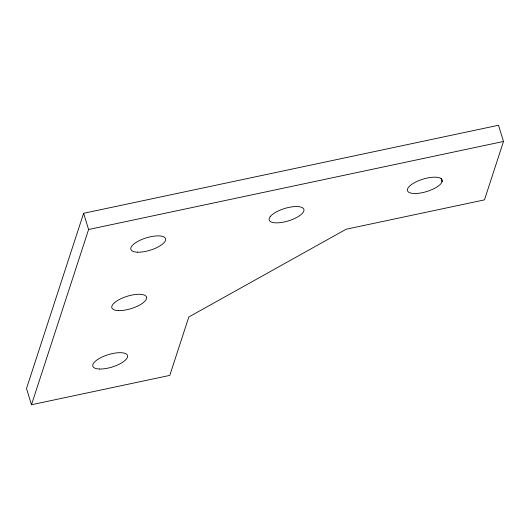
<?xml version="1.0" encoding="UTF-8"?>
<svg xmlns="http://www.w3.org/2000/svg" width="530" height="530" viewBox="0 0 530 530"><rect width="100%" height="100%" fill="white"/><g stroke="black" fill="none" stroke-linecap="round" stroke-linejoin="round"><path stroke-width="0.79" d="M83.608 213.292L26.5 388.536L31.489 404.741L169.785 375.399L188.826 316.98L346.163 229.225L484.466 199.876L503.5 141.464L498.511 125.259L83.608 213.292L88.596 229.497L31.489 404.741M88.596 229.497L503.5 141.464M441.139 178.597L442.086 181.684M270.234 216.598L269.174 218.592A18.146 6.473 -17.1 0 0 292.215 219.546A18.146 6.473 -17.1 0 0 299.079 206.68A18.146 6.473 -17.1 0 0 270.234 216.598M442.152 181.571L441.006 183.579A18.146 6.473 -17.1 0 1 412.062 193.317A18.146 6.473 -17.1 0 1 419.449 180.366A18.146 6.473 -17.1 0 1 442.152 181.571M99.448 369.019A18.146 6.473 -17.1 0 0 127.445 357.193A18.146 6.473 -17.1 0 0 103.569 356.372A18.146 6.473 -17.1 0 0 99.448 369.019M137.522 252.194A18.146 6.473 -17.1 0 0 165.512 240.368A18.146 6.473 -17.1 0 0 141.643 239.547A18.146 6.473 -17.1 0 0 137.522 252.194M118.488 310.606A18.146 6.473 -17.1 0 0 146.479 298.781A18.146 6.473 -17.1 0 0 122.609 297.959A18.146 6.473 -17.1 0 0 118.488 310.606"/></g></svg>
